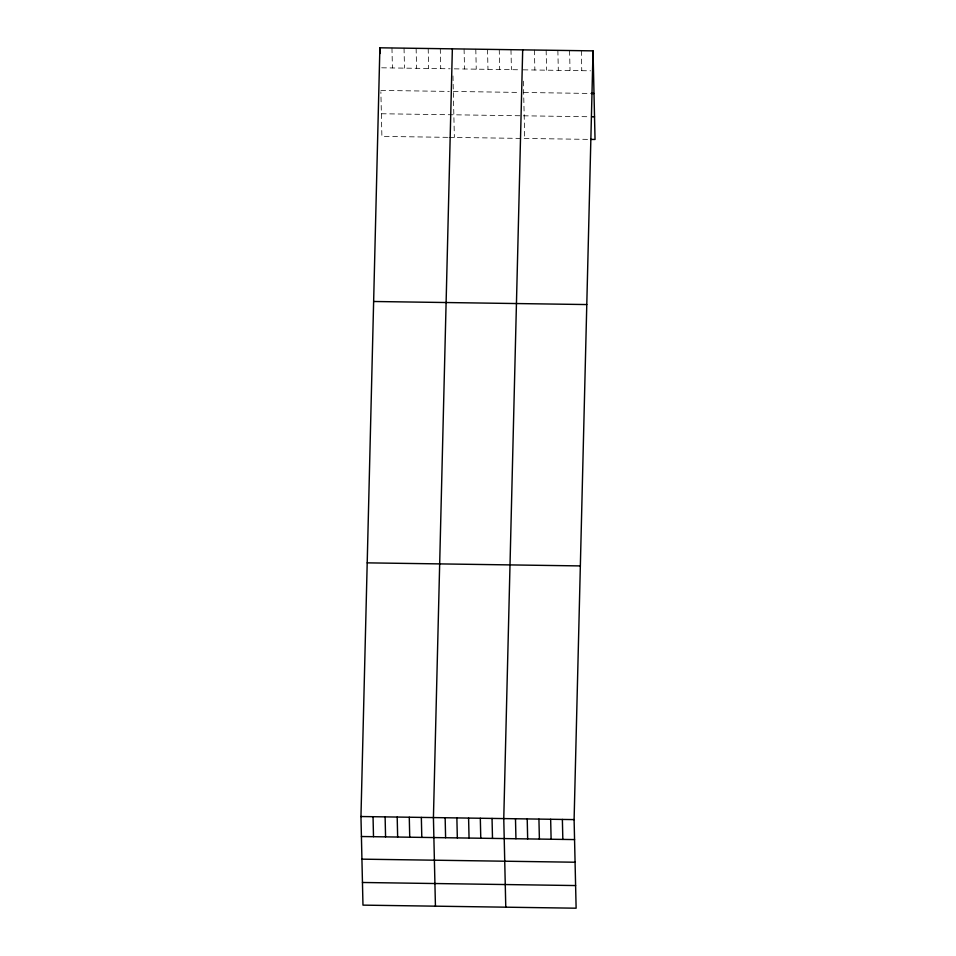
<?xml version="1.0" encoding="UTF-8"?>
<svg xmlns="http://www.w3.org/2000/svg" width="956" height="956" viewBox="0 0 956 956"><rect width="100%" height="100%" fill="white"/><g stroke="black" fill="none" stroke-linecap="round" stroke-linejoin="round"><path stroke-width="0.72" stroke-dasharray="4.78 3.58" d="M381.683 67.804L450.121 68.784M454.267 68.844L520.219 69.8M523.147 69.836L590.557 70.816M380.846 90.426L449.296 91.418M453.323 91.465L519.263 92.421M523.661 92.481L589.601 93.437M381.384 113.752L588.669 116.74M447.659 137.341L381.898 136.397L380.882 91.884M448.997 137.365L589.183 139.385M581.308 50.704L581.762 70.684M569.585 50.537L570.039 70.517M557.862 50.369L558.316 70.35M546.139 50.19L546.593 70.182M534.416 50.023L534.87 70.015M523.398 81.164L524.701 138.453M510.97 49.688L511.424 69.668M499.247 49.521L499.701 69.501M487.524 49.353L487.978 69.334M475.801 49.186L476.255 69.167M464.078 49.007L464.532 68.999M452.965 75.906L454.363 137.437M440.274 48.672L440.728 68.653M428.192 48.493L428.647 68.485M416.123 48.326L416.577 68.306M404.041 48.147L404.496 68.127M391.96 47.979L392.414 67.96"/><path stroke-width="1.43" d="M593.031 50.871L574.102 819.603L576.121 908.2L362.969 905.129L360.962 816.532L379.879 47.8L593.031 50.871L595.038 139.468L590.641 139.397M452.355 48.84L433.427 817.583L435.434 906.168M522.693 49.855L503.764 818.587L505.772 907.184M591.071 93.449L593.999 93.497M591.597 116.787L594.524 116.823M373.641 301.487L586.781 304.558M367.2 562.857L580.352 565.916M360.962 816.532L574.102 819.603M361.416 836.524L574.556 839.583M361.93 859.157L575.07 862.228M362.455 882.484L575.608 885.555M562.379 819.435L562.833 839.416M550.656 819.268L551.11 839.249M538.933 819.101L539.387 839.081M527.21 818.933L527.664 838.914M515.487 818.754L515.941 838.747M492.041 818.42L492.495 838.412M480.318 818.252L480.772 838.233M468.595 818.085L469.049 838.065M456.872 817.918L457.327 837.898M445.149 817.75L445.604 837.731M421.345 817.404L421.799 837.384M409.276 817.225L409.73 837.217M379.879 47.8L380.01 53.512M397.194 817.057L397.648 837.038M385.113 816.878L385.567 836.87M373.043 816.711L373.497 836.691"/></g></svg>
